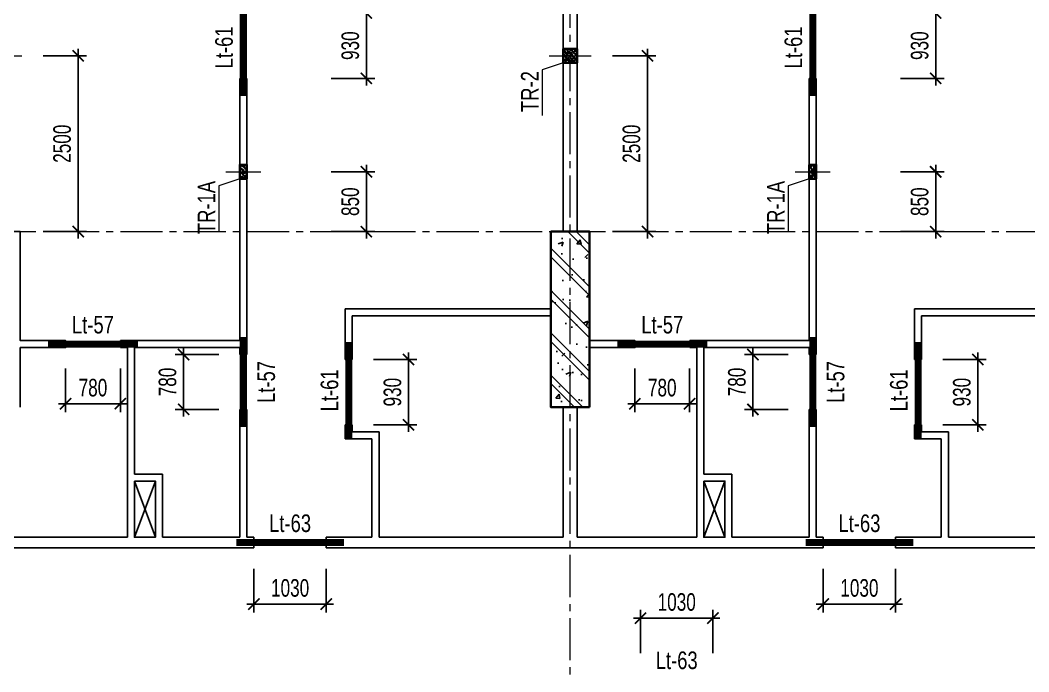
# Model space of a CAD drawing. Header units: millimetres. Extents: x 0 to 84100, y 0 to 158663.
# Drawn here: x 26796 to 41145, y 81162 to 90434 of the extents above; entities that cross this region are included whole.
import ezdxf
from ezdxf.enums import TextEntityAlignment as Align

# ---------------------------------------------------------------- set-up
doc = ezdxf.new("R2010")
doc.units = ezdxf.units.MM
doc.header["$LTSCALE"] = 800
doc.header["$MEASUREMENT"] = 0
doc.linetypes.add('CENTER2', pattern=[1.125, 0.75, -0.125, 0.125, -0.125])
doc.layers.get('DEFPOINTS').update_dxf_attribs({"color": 87})
for name, color, linetype, lineweight in [('CDC.01.AXIS', 160, 'CENTER2', 13), ('CDC.07.TEXTCOL', 3, 'Continuous', 18), ('CDC.09.COLUMN', 4, 'Continuous', 35), ('CDC.11.NOTE', 8, 'Continuous', 18)]:
    doc.layers.add(name, color=color, linetype=linetype, lineweight=lineweight)
for name, color, linetype in [('CDC.02.DIM', 1, 'Continuous'), ('CDC.03.BORDER', 3, 'Continuous'), ('CDC.06.TEXT', 2, 'Continuous'), ('CDC.10.HATCH', 9, 'Continuous'), ('HATCH', 8, 'Continuous'), ('KCS_LANH_TO', 3, 'Continuous'), ('new bloc sdfasdfk$0$KT-CTN', 3, 'Continuous')]:
    doc.layers.add(name, color=color, linetype=linetype)
doc.styles.add('KCS_SMTEXT', font='arial.ttf', dxfattribs={"width": 0.7})
doc.dimstyles.new('KCS_DIM100', dxfattribs={"dimscale": 100, "dimtxt": 2.5, "dimasz": 1.6, "dimexe": 1.2, "dimexo": 0, "dimgap": 1, "dimtad": 1, "dimdec": 0, "dimzin": 0, "dimdsep": 46, "dimtxsty": 'KCS_SMTEXT', "dimblk": 'ARCHTICK', "dimcen": 0, "dimdle": 1, "dimclrd": 1, "dimclre": 1, "dimclrt": 2, "dimadec": 0, "dimazin": 0, "dimtfac": 1, "dimtdec": 0, "dimtix": 1, "dimtmove": 2, "dimatfit": 3, "dimfxl": 1, "dimtolj": 1, "dimtzin": 0, "dimarcsym": 0})

# ---------------------------------------------------------------- blocks, each defined once
blk = doc.blocks.new('TRUC9-31')
at = {"layer": 'CDC.10.HATCH', "ltscale": 0.5}
h = blk.add_hatch(dxfattribs=at)
h.set_pattern_fill('BETONG', color=256, scale=100, style=0, pattern_type=2)
h.set_pattern_definition([(50, (0, 0), (717.26, -62.752), [75, -825]), (355, (0, 0), (-138.751, 752.192), [60, -660]), (100.4514, (59.8, -5.2), (578.509, 689.44), [63.74, -701.142]), (46.1842, (0, 200), (1067.241, -165.519), [112.5, -1237.5]), (96.6356, (88.9, 186.2), (934.663, 974.118), [95.61, -1051.713]), (351.1842, (0, 200), (934.662, 974.119), [90, -990]), (21, (100, 150), (596.907, -402.619), [75, -825]), (226, (100, 150), (671.882, -365.54), [60, -660]), (71.4514, (149.74, 116.45), (840.223, 322.53), [63.74, -701.142]), (67.5, (0, 0), (-155.9162, 294.3745), [0, -652, 0, -670, 0, -662.5]), (4.5, (0, 0), (283.351, 380.1032), [0, -382, 0, -637, 0, -252.5]), (327.5, (-223, 0), (533.8224, -22.5549), [0, -250, 0, -780, 0, -1035]), (317.5, (-323, 0), (583.186, 100.105), [0, -325, 0, -518, 0, -735]), (315, (0, 0), (300.5204, 300.5204), []), (315, (0, 122.5), (300.5204, 300.5204), [])])
h.paths.add_polyline_path([(24325, 37991), (24875, 38000), (24875, 40500), (24325, 40491), (24325, 38978)])
at = {"layer": 'CDC.01.AXIS'}
for p, q in [((24600, -1600), (24600, 50200)), ((-1600, 40500), (58900, 40500))]:
    blk.add_line(p, q, dxfattribs=at)
at = {"layer": 'CDC.09.COLUMN'}
blk.add_lwpolyline([(24875, 38000), (24875, 40500), (24325, 40500), (24325, 38000)], close=True, dxfattribs=at)
blk = doc.blocks.new('new bloc sdfasdfk$0$ktn tang can ho')
at = {"layer": 'new bloc sdfasdfk$0$KT-CTN'}
for p, q in [((2200, 28850), (1900, 28050)), ((1900, 28850), (2200, 28050)), ((10300, 28850), (10000, 28050)), ((10000, 28850), (10300, 28050))]:
    blk.add_line(p, q, dxfattribs=at)
for points in [[(1900, 28850), (2200, 28850), (2200, 28050), (1900, 28050)], [(10000, 28850), (10300, 28850), (10300, 28050), (10000, 28050)]]:
    blk.add_lwpolyline(points, close=True, dxfattribs=at)
blk = doc.blocks.new('_ArchTick')
at = {"color": 0, "linetype": 'ByBlock', "const_width": 0.15}
blk.add_lwpolyline([(-0.5, -0.5), (0.5, 0.5)], dxfattribs=at)
blk = doc.blocks.new('*D101')
at = {"layer": 'CDC.02.DIM', "color": 1, "lineweight": -2, "transparency": 16777216}
for p, q in [((27441, 85476), (27441, 84856)), ((28221, 85476), (28221, 84856)), ((28321, 84976), (27341, 84976))]:
    blk.add_line(p, q, dxfattribs=at)
at = {"layer": 'DEFPOINTS', "color": 0, "transparency": 16777216}
for p in [(27441, 85476), (28221, 85476), (27441, 84976)]:
    blk.add_point(p, dxfattribs=at)
at = {"layer": 'CDC.02.DIM', "color": 1, "lineweight": -2, "transparency": 16777216, "xscale": 160, "yscale": 160, "zscale": 160, "rotation": 180}
blk.add_blockref('_ArchTick', (27441, 84976), dxfattribs=at)
at = {"layer": 'CDC.02.DIM', "color": 1, "lineweight": -2, "transparency": 16777216, "xscale": 160, "yscale": 160, "zscale": 160}
blk.add_blockref('_ArchTick', (28221, 84976), dxfattribs=at)
at = {"layer": 'CDC.02.DIM', "color": 2, "transparency": 16777216, "insert": (27831, 85204), "char_height": 250, "attachment_point": 5, "style": 'KCS_SMTEXT'}
blk.add_mtext('\\A1;780', dxfattribs=at)
blk = doc.blocks.new('*D102')
at = {"layer": 'CDC.02.DIM', "color": 1, "lineweight": -2, "transparency": 16777216}
for p, q in [((29621, 85676), (29001, 85676)), ((29121, 85776), (29121, 84796)), ((29621, 84896), (29001, 84896))]:
    blk.add_line(p, q, dxfattribs=at)
at = {"layer": 'DEFPOINTS', "color": 0, "transparency": 16777216}
for p in [(29621, 85676), (29121, 84896), (29621, 84896)]:
    blk.add_point(p, dxfattribs=at)
at = {"layer": 'CDC.02.DIM', "color": 1, "lineweight": -2, "transparency": 16777216, "xscale": 160, "yscale": 160, "zscale": 160}
for p, rotation in [((29121, 85676), 90), ((29121, 84896), 270)]:
    blk.add_blockref('_ArchTick', p, dxfattribs=dict(at, rotation=rotation))
at = {"layer": 'CDC.02.DIM', "color": 2, "transparency": 16777216, "insert": (28893, 85286), "char_height": 250, "attachment_point": 5, "rotation": 90, "style": 'KCS_SMTEXT'}
blk.add_mtext('\\A1;780', dxfattribs=at)
blk = doc.blocks.new('*D107')
at = {"layer": 'CDC.02.DIM', "color": 1, "lineweight": -2, "transparency": 16777216}
for p, q in [((30121, 82626), (30121, 82006)), ((31151, 82626), (31151, 82006)), ((31251, 82126), (30021, 82126))]:
    blk.add_line(p, q, dxfattribs=at)
at = {"layer": 'DEFPOINTS', "color": 0, "transparency": 16777216}
for p in [(30121, 82626), (31151, 82626), (30121, 82126)]:
    blk.add_point(p, dxfattribs=at)
at = {"layer": 'CDC.02.DIM', "color": 1, "lineweight": -2, "transparency": 16777216, "xscale": 160, "yscale": 160, "zscale": 160, "rotation": 180}
blk.add_blockref('_ArchTick', (30121, 82126), dxfattribs=at)
at = {"layer": 'CDC.02.DIM', "color": 1, "lineweight": -2, "transparency": 16777216, "xscale": 160, "yscale": 160, "zscale": 160}
blk.add_blockref('_ArchTick', (31151, 82126), dxfattribs=at)
at = {"layer": 'CDC.02.DIM', "color": 2, "transparency": 16777216, "insert": (30636, 82354), "char_height": 250, "attachment_point": 5, "style": 'KCS_SMTEXT'}
blk.add_mtext('\\A1;1030', dxfattribs=at)
blk = doc.blocks.new('*D108')
at = {"layer": 'CDC.02.DIM', "color": 1, "lineweight": -2, "transparency": 16777216}
for p, q in [((32321, 85706), (32321, 84576)), ((31821, 85606), (32441, 85606)), ((31821, 84676), (32441, 84676))]:
    blk.add_line(p, q, dxfattribs=at)
at = {"layer": 'DEFPOINTS', "color": 0, "transparency": 16777216}
for p in [(31821, 85606), (31821, 84676), (32321, 84676)]:
    blk.add_point(p, dxfattribs=at)
at = {"layer": 'CDC.02.DIM', "color": 1, "lineweight": -2, "transparency": 16777216, "xscale": 160, "yscale": 160, "zscale": 160}
for p, rotation in [((32321, 85606), 90), ((32321, 84676), 270)]:
    blk.add_blockref('_ArchTick', p, dxfattribs=dict(at, rotation=rotation))
at = {"layer": 'CDC.02.DIM', "color": 2, "transparency": 16777216, "insert": (32093, 85141), "char_height": 250, "attachment_point": 5, "rotation": 90, "style": 'KCS_SMTEXT'}
blk.add_mtext('\\A1;930', dxfattribs=at)
blk = doc.blocks.new('*D109')
at = {"layer": 'CDC.02.DIM', "color": 1, "lineweight": -2, "transparency": 16777216}
for p, q in [((31721, 90636), (31721, 89506)), ((31221, 90536), (31841, 90536)), ((31221, 89606), (31841, 89606))]:
    blk.add_line(p, q, dxfattribs=at)
at = {"layer": 'DEFPOINTS', "color": 0, "transparency": 16777216}
for p in [(31221, 90536), (31221, 89606), (31721, 89606)]:
    blk.add_point(p, dxfattribs=at)
at = {"layer": 'CDC.02.DIM', "color": 1, "lineweight": -2, "transparency": 16777216, "xscale": 160, "yscale": 160, "zscale": 160}
for p, rotation in [((31721, 90536), 90), ((31721, 89606), 270)]:
    blk.add_blockref('_ArchTick', p, dxfattribs=dict(at, rotation=rotation))
at = {"layer": 'CDC.02.DIM', "color": 2, "transparency": 16777216, "insert": (31493, 90071), "char_height": 250, "attachment_point": 5, "rotation": 90, "style": 'KCS_SMTEXT'}
blk.add_mtext('\\A1;930', dxfattribs=at)
blk = doc.blocks.new('*D111')
at = {"layer": 'CDC.02.DIM', "color": 1, "lineweight": -2, "transparency": 16777216}
for p, q in [((35540, 85476), (35540, 84856)), ((36320, 85476), (36320, 84856)), ((36420, 84976), (35440, 84976))]:
    blk.add_line(p, q, dxfattribs=at)
at = {"layer": 'DEFPOINTS', "color": 0, "transparency": 16777216}
for p in [(35540, 85476), (36320, 85476), (35540, 84976)]:
    blk.add_point(p, dxfattribs=at)
at = {"layer": 'CDC.02.DIM', "color": 1, "lineweight": -2, "transparency": 16777216, "xscale": 160, "yscale": 160, "zscale": 160, "rotation": 180}
blk.add_blockref('_ArchTick', (35540, 84976), dxfattribs=at)
at = {"layer": 'CDC.02.DIM', "color": 1, "lineweight": -2, "transparency": 16777216, "xscale": 160, "yscale": 160, "zscale": 160}
blk.add_blockref('_ArchTick', (36320, 84976), dxfattribs=at)
at = {"layer": 'CDC.02.DIM', "color": 2, "transparency": 16777216, "insert": (35930, 85204), "char_height": 250, "attachment_point": 5, "style": 'KCS_SMTEXT'}
blk.add_mtext('\\A1;780', dxfattribs=at)
blk = doc.blocks.new('*D112')
at = {"layer": 'CDC.02.DIM', "color": 1, "lineweight": -2, "transparency": 16777216}
for p, q in [((37720, 85676), (37100, 85676)), ((37220, 85776), (37220, 84796)), ((37720, 84896), (37100, 84896))]:
    blk.add_line(p, q, dxfattribs=at)
at = {"layer": 'DEFPOINTS', "color": 0, "transparency": 16777216}
for p in [(37720, 85676), (37220, 84896), (37720, 84896)]:
    blk.add_point(p, dxfattribs=at)
at = {"layer": 'CDC.02.DIM', "color": 1, "lineweight": -2, "transparency": 16777216, "xscale": 160, "yscale": 160, "zscale": 160}
for p, rotation in [((37220, 85676), 90), ((37220, 84896), 270)]:
    blk.add_blockref('_ArchTick', p, dxfattribs=dict(at, rotation=rotation))
at = {"layer": 'CDC.02.DIM', "color": 2, "transparency": 16777216, "insert": (36993, 85286), "char_height": 250, "attachment_point": 5, "rotation": 90, "style": 'KCS_SMTEXT'}
blk.add_mtext('\\A1;780', dxfattribs=at)
blk = doc.blocks.new('*D114')
at = {"layer": 'CDC.02.DIM', "color": 1, "lineweight": -2, "transparency": 16777216}
for p, q in [((40420, 85706), (40420, 84576)), ((39920, 85606), (40540, 85606)), ((39920, 84676), (40540, 84676))]:
    blk.add_line(p, q, dxfattribs=at)
at = {"layer": 'DEFPOINTS', "color": 0, "transparency": 16777216}
for p in [(39920, 85606), (39920, 84676), (40420, 84676)]:
    blk.add_point(p, dxfattribs=at)
at = {"layer": 'CDC.02.DIM', "color": 1, "lineweight": -2, "transparency": 16777216, "xscale": 160, "yscale": 160, "zscale": 160}
for p, rotation in [((40420, 85606), 90), ((40420, 84676), 270)]:
    blk.add_blockref('_ArchTick', p, dxfattribs=dict(at, rotation=rotation))
at = {"layer": 'CDC.02.DIM', "color": 2, "transparency": 16777216, "insert": (40193, 85141), "char_height": 250, "attachment_point": 5, "rotation": 90, "style": 'KCS_SMTEXT'}
blk.add_mtext('\\A1;930', dxfattribs=at)
blk = doc.blocks.new('*D115')
at = {"layer": 'CDC.02.DIM', "color": 1, "lineweight": -2, "transparency": 16777216}
for p, q in [((39820, 90636), (39820, 89506)), ((39320, 90536), (39940, 90536)), ((39320, 89606), (39940, 89606))]:
    blk.add_line(p, q, dxfattribs=at)
at = {"layer": 'DEFPOINTS', "color": 0, "transparency": 16777216}
for p in [(39320, 90536), (39320, 89606), (39820, 89606)]:
    blk.add_point(p, dxfattribs=at)
at = {"layer": 'CDC.02.DIM', "color": 1, "lineweight": -2, "transparency": 16777216, "xscale": 160, "yscale": 160, "zscale": 160}
for p, rotation in [((39820, 90536), 90), ((39820, 89606), 270)]:
    blk.add_blockref('_ArchTick', p, dxfattribs=dict(at, rotation=rotation))
at = {"layer": 'CDC.02.DIM', "color": 2, "transparency": 16777216, "insert": (39593, 90071), "char_height": 250, "attachment_point": 5, "rotation": 90, "style": 'KCS_SMTEXT'}
blk.add_mtext('\\A1;930', dxfattribs=at)
blk = doc.blocks.new('*D237')
at = {"layer": 'CDC.02.DIM', "color": 1, "lineweight": -2, "transparency": 16777216}
for p, q in [((35621, 81426), (35621, 82046)), ((36651, 81426), (36651, 82046)), ((35521, 81926), (36751, 81926))]:
    blk.add_line(p, q, dxfattribs=at)
at = {"layer": 'DEFPOINTS', "color": 0, "transparency": 16777216}
for p in [(36651, 81926), (35621, 81426), (36651, 81426)]:
    blk.add_point(p, dxfattribs=at)
at = {"layer": 'CDC.02.DIM', "color": 1, "lineweight": -2, "transparency": 16777216, "xscale": 160, "yscale": 160, "zscale": 160, "rotation": 180}
blk.add_blockref('_ArchTick', (35621, 81926), dxfattribs=at)
at = {"layer": 'CDC.02.DIM', "color": 1, "lineweight": -2, "transparency": 16777216, "xscale": 160, "yscale": 160, "zscale": 160}
blk.add_blockref('_ArchTick', (36651, 81926), dxfattribs=at)
at = {"layer": 'CDC.02.DIM', "color": 2, "transparency": 16777216, "insert": (36136, 82154), "char_height": 250, "attachment_point": 5, "style": 'KCS_SMTEXT'}
blk.add_mtext('\\A1;1030', dxfattribs=at)
blk = doc.blocks.new('*D238')
at = {"layer": 'CDC.02.DIM', "color": 1, "lineweight": -2, "transparency": 16777216}
for p, q in [((38220, 82626), (38220, 82006)), ((39250, 82626), (39250, 82006)), ((39350, 82126), (38120, 82126))]:
    blk.add_line(p, q, dxfattribs=at)
at = {"layer": 'DEFPOINTS', "color": 0, "transparency": 16777216}
for p in [(38220, 82626), (39250, 82626), (38220, 82126)]:
    blk.add_point(p, dxfattribs=at)
at = {"layer": 'CDC.02.DIM', "color": 1, "lineweight": -2, "transparency": 16777216, "xscale": 160, "yscale": 160, "zscale": 160, "rotation": 180}
blk.add_blockref('_ArchTick', (38220, 82126), dxfattribs=at)
at = {"layer": 'CDC.02.DIM', "color": 1, "lineweight": -2, "transparency": 16777216, "xscale": 160, "yscale": 160, "zscale": 160}
blk.add_blockref('_ArchTick', (39250, 82126), dxfattribs=at)
at = {"layer": 'CDC.02.DIM', "color": 2, "transparency": 16777216, "insert": (38735, 82354), "char_height": 250, "attachment_point": 5, "style": 'KCS_SMTEXT'}
blk.add_mtext('\\A1;1030', dxfattribs=at)
blk = doc.blocks.new('TR1')
at = {"layer": 'HATCH'}
h = blk.add_hatch(dxfattribs=at)
h.set_pattern_fill('BETONG', color=256, scale=10, style=0, pattern_type=2)
h.set_pattern_definition([(50, (154804.38, -579291.57), (71.726018, -6.2752135), [7.5, -82.5]), (355, (154804.38, -579291.57), (-13.875133, 75.219213), [6, -66]), (100.4514, (154810.355, -579292.094), (57.850938, 68.943954), [6.374019, -70.114211]), (46.1842, (154804.38, -579271.57), (106.724105, -16.551901), [11.25, -123.75]), (96.6356, (154813.27, -579272.95), (93.46627, 97.411787), [9.561029, -105.1713]), (351.1842, (154804.38, -579271.57), (93.466195, 97.41186), [9, -99]), (21, (154814.38, -579276.57), (59.690705, -40.261889), [7.5, -82.5]), (326, (154814.38, -579276.57), (24.331533, 72.5150045), [6, -66]), (71.4514, (154819.35, -579279.93), (84.022263, 32.25305), [6.374019, -70.114211]), (37.5, (154804.378, -579291.572), (1.2159855, 33.2893854), [0, -65.2, 0, -67, 0, -66.25]), (7.5, (154804.378, -579291.57), (26.3069537, 39.4411712), [0, -38.2, 0, -63.7, 0, -25.25]), (327.5, (154782.078, -579291.572), (53.3822436, -2.2554872), [0, -25, 0, -78, 0, -103.5]), (317.5, (154772.08, -579291.57), (58.318617, 10.0104982), [0, -32.5, 0, -51.8, 0, -73.5]), (45, (154804.378, -579291.57), (-30.0520382, 30.0520382), []), (45, (154804.378, -579279.32), (-30.0520382, 30.0520382), [])])
h.paths.add_polyline_path([(100, -50), (100, 50), (-100, 50), (-100, -50)])
at = {"layer": 'CDC.01.AXIS'}
blk.add_line((0, 250), (0, -250), dxfattribs=at)
at = {"layer": 'CDC.09.COLUMN'}
blk.add_lwpolyline([(-100, -50), (100, -50), (100, 50), (-100, 50)], close=True, dxfattribs=at)
blk = doc.blocks.new('*D382')
at = {"layer": 'CDC.02.DIM', "color": 1, "lineweight": -2, "transparency": 16777216}
for p, q in [((31221, 88276), (31841, 88276)), ((31721, 88376), (31721, 87326)), ((31221, 87426), (31841, 87426))]:
    blk.add_line(p, q, dxfattribs=at)
at = {"layer": 'DEFPOINTS', "color": 0, "transparency": 16777216}
for p in [(31221, 88276), (31221, 87426), (31721, 87426)]:
    blk.add_point(p, dxfattribs=at)
at = {"layer": 'CDC.02.DIM', "color": 1, "lineweight": -2, "transparency": 16777216, "xscale": 160, "yscale": 160, "zscale": 160}
for p, rotation in [((31721, 88276), 90), ((31721, 87426), 270)]:
    blk.add_blockref('_ArchTick', p, dxfattribs=dict(at, rotation=rotation))
at = {"layer": 'CDC.02.DIM', "color": 2, "transparency": 16777216, "insert": (31493, 87851), "char_height": 250, "attachment_point": 5, "rotation": 90, "style": 'KCS_SMTEXT'}
blk.add_mtext('\\A1;850', dxfattribs=at)
blk = doc.blocks.new('*D383')
at = {"layer": 'CDC.02.DIM', "color": 1, "lineweight": -2, "transparency": 16777216}
for p, q in [((39320, 88276), (39940, 88276)), ((39820, 88376), (39820, 87326)), ((39320, 87426), (39940, 87426))]:
    blk.add_line(p, q, dxfattribs=at)
at = {"layer": 'DEFPOINTS', "color": 0, "transparency": 16777216}
for p in [(39320, 88276), (39320, 87426), (39820, 87426)]:
    blk.add_point(p, dxfattribs=at)
at = {"layer": 'CDC.02.DIM', "color": 1, "lineweight": -2, "transparency": 16777216, "xscale": 160, "yscale": 160, "zscale": 160}
for p, rotation in [((39820, 88276), 90), ((39820, 87426), 270)]:
    blk.add_blockref('_ArchTick', p, dxfattribs=dict(at, rotation=rotation))
at = {"layer": 'CDC.02.DIM', "color": 2, "transparency": 16777216, "insert": (39593, 87851), "char_height": 250, "attachment_point": 5, "rotation": 90, "style": 'KCS_SMTEXT'}
blk.add_mtext('\\A1;850', dxfattribs=at)
blk = doc.blocks.new('TR2')
at = {"layer": 'HATCH'}
h = blk.add_hatch(dxfattribs=at)
h.set_pattern_fill('BETONG', color=256, scale=10, angle=90, style=0, pattern_type=2)
h.set_pattern_definition([(140, (579241.57, 154804.38), (6.2752135, 71.726018), [7.5, -82.5]), (85, (579241.57, 154804.38), (-75.219213, -13.875133), [6, -66]), (190.4514, (579242.094, 154810.355), (-68.943954, 57.850938), [6.374019, -70.114211]), (136.1842, (579221.57, 154804.38), (16.551901, 106.724105), [11.25, -123.75]), (186.6356, (579222.95, 154813.27), (-97.411787, 93.46627), [9.561029, -105.1713]), (81.1842, (579221.57, 154804.38), (-97.41186, 93.466195), [9, -99]), (111, (579226.57, 154814.38), (40.261889, 59.690705), [7.5, -82.5]), (56, (579226.57, 154814.38), (-72.5150045, 24.331533), [6, -66]), (161.4514, (579229.93, 154819.35), (-32.25305, 84.022263), [6.374019, -70.114211]), (127.5, (579241.572, 154804.378), (-33.2893854, 1.2159855), [0, -65.2, 0, -67, 0, -66.25]), (97.5, (579241.57, 154804.378), (-39.4411712, 26.3069537), [0, -38.2, 0, -63.7, 0, -25.25]), (57.5, (579241.572, 154782.078), (2.2554872, 53.3822436), [0, -25, 0, -78, 0, -103.5]), (47.5, (579241.57, 154772.08), (-10.0104982, 58.318617), [0, -32.5, 0, -51.8, 0, -73.5]), (135, (579241.57, 154804.378), (-30.0520382, -30.0520382), []), (135, (579229.32, 154804.378), (-30.0520382, -30.0520382), [])])
h.paths.add_polyline_path([(-100, -100), (100, -100), (100, 100), (-100, 100)])
at = {"layer": 'CDC.01.AXIS'}
blk.add_line((-300, 0), (300, 0), dxfattribs=at)
at = {"layer": 'CDC.09.COLUMN'}
blk.add_lwpolyline([(100, -100), (100, 100), (-100, 100), (-100, -100)], close=True, dxfattribs=at)
blk = doc.blocks.new('*D390')
at = {"layer": 'CDC.02.DIM', "color": 1, "lineweight": -2, "transparency": 16777216}
for p, q in [((35721, 90026), (35721, 87326)), ((35221, 89926), (35841, 89926)), ((35221, 87426), (35841, 87426))]:
    blk.add_line(p, q, dxfattribs=at)
at = {"layer": 'DEFPOINTS', "color": 0, "transparency": 16777216}
for p in [(35221, 89926), (35221, 87426), (35721, 87426)]:
    blk.add_point(p, dxfattribs=at)
at = {"layer": 'CDC.02.DIM', "color": 1, "lineweight": -2, "transparency": 16777216, "xscale": 160, "yscale": 160, "zscale": 160}
for p, rotation in [((35721, 89926), 90), ((35721, 87426), 270)]:
    blk.add_blockref('_ArchTick', p, dxfattribs=dict(at, rotation=rotation))
at = {"layer": 'CDC.02.DIM', "color": 2, "transparency": 16777216, "insert": (35493, 88676), "char_height": 250, "attachment_point": 5, "rotation": 90, "style": 'KCS_SMTEXT'}
blk.add_mtext('\\A1;2500', dxfattribs=at)
blk = doc.blocks.new('*D391')
at = {"layer": 'CDC.02.DIM', "color": 1, "lineweight": -2, "transparency": 16777216}
for p, q in [((27621, 90026), (27621, 87326)), ((27121, 89926), (27741, 89926)), ((27121, 87426), (27741, 87426))]:
    blk.add_line(p, q, dxfattribs=at)
at = {"layer": 'DEFPOINTS', "color": 0, "transparency": 16777216}
for p in [(27121, 89926), (27121, 87426), (27621, 87426)]:
    blk.add_point(p, dxfattribs=at)
at = {"layer": 'CDC.02.DIM', "color": 1, "lineweight": -2, "transparency": 16777216, "xscale": 160, "yscale": 160, "zscale": 160}
for p, rotation in [((27621, 89926), 90), ((27621, 87426), 270)]:
    blk.add_blockref('_ArchTick', p, dxfattribs=dict(at, rotation=rotation))
at = {"layer": 'CDC.02.DIM', "color": 2, "transparency": 16777216, "insert": (27393, 88676), "char_height": 250, "attachment_point": 5, "rotation": 90, "style": 'KCS_SMTEXT'}
blk.add_mtext('\\A1;2500', dxfattribs=at)

msp = doc.modelspace()

# ---------------------------------------------------------------- linework, layer by layer
at = {"layer": 'CDC.03.BORDER'}
for p, q in [((29920.7, 85876.1), (29920.7, 89606.1)), ((30020.7, 89606.1), (29920.7, 89606.1)), ((30020.7, 85676.1), (30020.7, 89606.1)), ((38020.4, 85876.1), (38020.4, 89606.1)), ((38120.4, 89606.1), (38020.4, 89606.1)), ((38120.4, 85676.1), (38120.4, 89606.1)), ((34520.7, 87426.1), (34345.7, 87426.1)), ((34345.7, 86326.1), (34345.7, 87426.1)), ((34345.7, 86326.1), (31420.7, 86326.1)), ((31420.7, 86326.1), (31420.7, 85606.1)), ((42445.4, 86326.1), (39520.5, 86326.1)), ((39520.5, 86326.1), (39520.5, 85606.1)), ((31520.7, 85606.1), (31520.7, 86226.1)), ((31520.7, 86226.1), (34345.7, 86226.1)), ((34345.7, 86226.1), (34345.7, 84926.1)), ((39620.5, 85606.1), (39620.5, 86226.1)), ((39620.5, 86226.1), (42445.4, 86226.1)), ((28220.7, 85876.1), (28220.7, 85776.1)), ((29920.7, 85876.1), (28220.7, 85876.1)), ((36320.4, 85876.1), (36320.4, 85776.1)), ((38020.4, 85876.1), (36320.4, 85876.1)), ((28320.7, 85776.1), (28220.7, 85776.1)), ((28320.7, 83076.1), (28320.7, 85776.1)), ((28420.7, 83976.1), (28420.7, 85776.1)), ((28420.7, 85776.1), (29920.7, 85776.1)), ((29920.7, 85776.1), (29920.7, 85676.1)), ((29920.7, 85676.1), (30020.7, 85676.1)), ((36420.4, 85776.1), (36320.4, 85776.1)), ((36420.4, 83076.1), (36420.4, 85776.1)), ((36520.4, 83976.1), (36520.4, 85776.1)), ((36520.4, 85776.1), (38020.4, 85776.1)), ((38020.4, 85776.1), (38020.4, 85676.1)), ((38020.4, 85676.1), (38120.4, 85676.1)), ((31420.7, 85606.1), (31520.7, 85606.1)), ((39520.5, 85606.1), (39620.5, 85606.1)), ((29920.7, 84896.1), (29920.7, 83076.1)), ((29920.7, 84896.1), (30020.7, 84896.1)), ((30020.7, 84896.1), (30020.7, 83076.1)), ((34345.7, 84926.1), (34520.7, 84926.1)), ((34520.7, 84926.1), (34520.7, 83076.1)), ((34895.4, 84926.1), (34720.4, 84926.1)), ((34720.4, 83076.1), (34720.4, 84926.1)), ((38020.4, 84896.1), (38020.4, 83076.1)), ((38020.4, 84896.1), (38120.4, 84896.1)), ((38120.4, 84896.1), (38120.4, 83076.1)), ((31520.7, 84676.5), (31420.7, 84676.5)), ((31420.7, 84676.5), (31420.7, 84476.1)), ((31520.7, 84576.1), (31520.7, 84676.5)), ((39620.5, 84676.5), (39520.5, 84676.5)), ((39520.5, 84676.5), (39520.5, 84476.1)), ((39620.5, 84576.1), (39620.5, 84676.5)), ((31520.7, 84576.1), (31900.7, 84576.1)), ((31900.7, 84576.1), (31900.7, 83076.1)), ((39620.5, 84576.1), (40000.5, 84576.1)), ((40000.5, 84576.1), (40000.5, 83076.1)), ((31420.7, 84476.1), (31800.7, 84476.1)), ((31800.7, 84476.1), (31800.7, 83076.1)), ((39520.5, 84476.1), (39900.5, 84476.1)), ((39900.5, 84476.1), (39900.5, 83076.1)), ((28820.7, 83976.1), (28420.7, 83976.1)), ((28820.7, 83076.1), (28820.7, 83976.1)), ((36920.4, 83976.1), (36520.4, 83976.1)), ((36920.4, 83076.1), (36920.4, 83976.1)), ((28720.7, 83876.1), (28420.7, 83876.1)), ((28420.7, 83076.1), (28420.7, 83876.1)), ((28720.7, 83076.1), (28720.7, 83876.1)), ((36820.4, 83876.1), (36520.4, 83876.1)), ((36520.4, 83076.1), (36520.4, 83876.1)), ((36820.4, 83076.1), (36820.4, 83876.1)), ((28320.7, 83076.1), (26620.7, 83076.1)), ((28720.7, 83076.1), (28420.7, 83076.1)), ((28720.7, 83076.1), (28420.7, 83076.1)), ((29920.7, 83076.1), (28820.7, 83076.1)), ((30120.7, 83076.1), (30020.7, 83076.1)), ((30120.7, 82926.1), (30120.7, 83076.1)), ((31800.7, 83076.1), (31150.7, 83076.1)), ((31150.7, 83076.1), (31150.7, 82926.1)), ((31150.7, 82926.1), (31150.7, 83076.1)), ((34520.7, 83076.1), (31900.7, 83076.1)), ((36420.4, 83076.1), (34720.4, 83076.1)), ((36820.4, 83076.1), (36520.4, 83076.1)), ((36820.4, 83076.1), (36520.4, 83076.1)), ((38020.4, 83076.1), (36920.4, 83076.1)), ((38220.4, 83076.1), (38120.4, 83076.1)), ((38220.4, 82926.1), (38220.4, 83076.1)), ((39900.5, 83076.1), (39250.4, 83076.1)), ((39250.4, 83076.1), (39250.4, 82926.1)), ((39250.4, 82926.1), (39250.4, 83076.1)), ((42620.4, 83076.1), (40000.5, 83076.1)), ((30120.7, 82926.1), (22920.7, 82926.1)), ((38220.4, 82926.1), (31150.7, 82926.1)), ((46190.9, 82926.1), (39250.4, 82926.1))]:
    msp.add_line(p, q, dxfattribs=at)
for points in [[(34520.7, 87426.1), (34520.7, 93026.1), (34345.7, 93026.1), (34345.7, 93826.1)], [(34720.4, 87426.1), (34720.4, 91626.1), (34820.1, 91626.1), (34820.1, 91726.1), (34720.4, 91726.1), (34720.4, 93026.1)], [(26620.7, 87426.1), (26795.7, 87426.1), (26795.7, 85876.1), (27440.7, 85876.1), (27440.7, 85776.1), (26795.7, 85776.1), (26795.7, 84926.1)], [(34720.4, 87426.1), (34895.4, 87426.1), (34895.4, 85876.1), (35540.4, 85876.1), (35540.4, 85776.1), (34895.4, 85776.1), (34895.4, 84926.1)]]:
    msp.add_lwpolyline(points, dxfattribs=at)
at = {"layer": 'CDC.11.NOTE'}
for points in [[(34520.9, 89826.1), (34220.9, 89726.1), (34220.9, 89076.1)], [(29920.7, 88176.1), (29620.7, 88076.1), (29620.7, 87426.1)], [(38020.4, 88176.1), (37720.4, 88076.1), (37720.4, 87426.1)]]:
    msp.add_lwpolyline(points, dxfattribs=at)
at = {"layer": 'KCS_LANH_TO', "color": 9, "const_width": 100}
for points in [[(29970.7, 90736.1), (29970.7, 89356.1)], [(38070.4, 90736.1), (38070.4, 89356.1)], [(29970.7, 84646.1), (29970.7, 85926.1)], [(38070.4, 84646.1), (38070.4, 85926.1)], [(28470.7, 85826.1), (27190.7, 85826.1)], [(31470.7, 84476.5), (31470.7, 85856.5)], [(36570.4, 85826.1), (35290.4, 85826.1)], [(39570.5, 84476.5), (39570.5, 85856.5)]]:
    msp.add_lwpolyline(points, dxfattribs=at)
at = {"layer": 'KCS_LANH_TO', "color": 5, "const_width": 100}
for points in [[(31400.7, 83001.1), (29870.7, 83001.1)], [(39500.4, 83001.1), (37970.4, 83001.1)]]:
    msp.add_lwpolyline(points, dxfattribs=at)

# ---------------------------------------------------------------- block references
at = {"layer": 'CDC.09.COLUMN'}
for p in [(26521.1, 89926.1), (34620.9, 89926.1)]:
    msp.add_blockref('TR2', p, dxfattribs=at)
at = {"layer": 'CDC.09.COLUMN', "rotation": 90}
for p in [(29970.7, 88276.1), (38070.4, 88276.1)]:
    msp.add_blockref('TR1', p, dxfattribs=at)
at = {"layer": 'CDC.11.NOTE'}
msp.add_blockref('TRUC9-31', (10020.7, 46926.1), dxfattribs=at)
at = {"layer": 'new bloc sdfasdfk$0$KT-CTN'}
msp.add_blockref('new bloc sdfasdfk$0$ktn tang can ho', (26520.7, 55026.1), dxfattribs=at)

# ---------------------------------------------------------------- texts
at = {"layer": 'CDC.06.TEXT', "style": 'KCS_SMTEXT', "width": 0.75}
for s, rotation, p in [('Lt-61', 90, (29820.7, 90046.1)), ('Lt-61', 90, (37920.4, 90046.1)), ('Lt-57', 360, (27830.7, 85976.1)), ('Lt-57', 360, (35930.4, 85976.1)), ('Lt-57', 90, (30420.7, 85286.1)), ('Lt-57', 90, (38520.4, 85286.1)), ('Lt-61', 90, (31320.7, 85166.5)), ('Lt-61', 90, (39420.5, 85166.5))]:
    msp.add_text(s, height=250, rotation=rotation, dxfattribs=at).set_placement(p, align=Align.CENTER)
for p in [(30635.7, 83151.1), (38735.4, 83151.1), (36135.7, 81201.1)]:
    msp.add_text('Lt-63', height=250, dxfattribs=at).set_placement(p, align=Align.CENTER)
at = {"layer": 'CDC.07.TEXTCOL', "style": 'KCS_SMTEXT', "width": 0.75}
for s, p in [('TR-2', (34170.9, 89418.3)), ('TR-1A', (29570.7, 87768.3)), ('TR-1A', (37670.4, 87768.3))]:
    msp.add_text(s, height=250, rotation=90, dxfattribs=at).set_placement(p, align=Align.CENTER)

# ---------------------------------------------------------------- dimensions: what is measured, and where the dimension line sits
at = {"layer": 'CDC.02.DIM'}
for base, p1, p2, angle, picture, middle in [((31720.7, 89606.1), (31220.7, 90536.1), (31220.7, 89606.1), 90, '*D109', (31492.9, 90071.1)), ((39820.4, 89606.1), (39320.4, 90536.1), (39320.4, 89606.1), 90, '*D115', (39592.7, 90071.1)), ((27621.1, 87426.1), (27121.1, 89926.1), (27121.1, 87426.1), 90, '*D391', (27393.5, 88676.1)), ((35720.9, 87426.1), (35220.9, 89926.1), (35220.9, 87426.1), 90, '*D390', (35493.3, 88676.1)), ((31720.7, 87426.1), (31220.7, 88276.1), (31220.7, 87426.1), 90, '*D382', (31493, 87851.1)), ((39820.4, 87426.1), (39320.4, 88276.1), (39320.4, 87426.1), 90, '*D383', (39592.8, 87851.1)), ((29120.7, 84896.1), (29620.7, 85676.1), (29620.7, 84896.1), 90, '*D102', (28893, 85286.1)), ((32320.7, 84676.5), (31820.7, 85606.1), (31820.7, 84676.5), 90, '*D108', (32093, 85141.3)), ((37220.4, 84896.1), (37720.4, 85676.1), (37720.4, 84896.1), 90, '*D112', (36992.8, 85286.1)), ((40420.5, 84676.5), (39920.5, 85606.1), (39920.5, 84676.5), 90, '*D114', (40192.7, 85141.3)), ((27440.7, 84976.1), (28220.7, 85476.1), (27440.7, 85476.1), 180, '*D101', (27830.7, 85203.8)), ((35540.4, 84976.1), (36320.4, 85476.1), (35540.4, 85476.1), 180, '*D111', (35930.4, 85203.8)), ((30120.7, 82126.1), (31150.7, 82626.1), (30120.7, 82626.1), 180, '*D107', (30635.7, 82353.9)), ((38220.4, 82126.1), (39250.4, 82626.1), (38220.4, 82626.1), 180, '*D238', (38735.4, 82353.9))]:
    dim = msp.add_linear_dim(base=base, p1=p1, p2=p2, angle=angle, dimstyle='KCS_DIM100', dxfattribs=at)
    dim.commit()
    dim.dimension.update_dxf_attribs({"geometry": picture, "text_midpoint": middle})
dim = msp.add_linear_dim(base=(36650.7, 81926.1), p1=(35620.7, 81426.1), p2=(36650.7, 81426.1), dimstyle='KCS_DIM100', dxfattribs=at)
dim.commit()
dim.dimension.update_dxf_attribs({"geometry": '*D237', "text_midpoint": (36135.7, 82153.9)})

doc.saveas('drawing.dxf')
